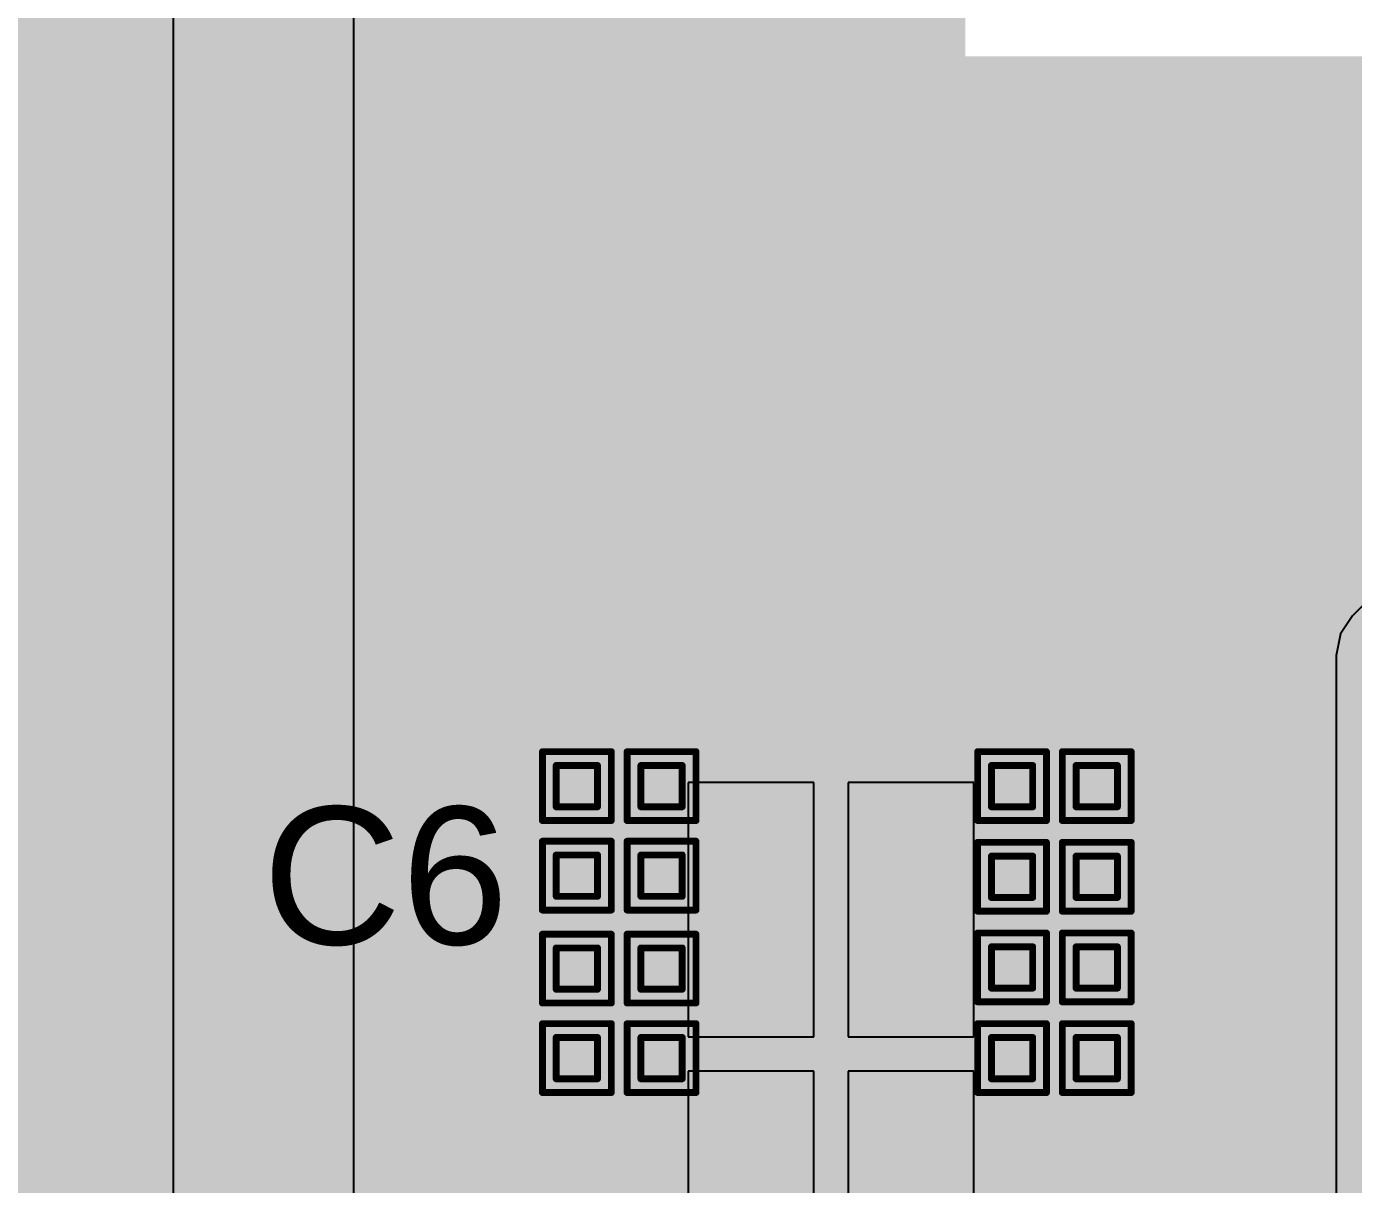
# Model space of a CAD drawing. Header units: inches. Extents: x -0.3 to 9.9, y -0.4 to 5.
# Drawn here: x 3.3032 to 3.6886, y 2.1003 to 2.4366 of the extents above; entities that cross this region are included whole.
import ezdxf

# ---------------------------------------------------------------- set-up
doc = ezdxf.new("R2010")
doc.units = ezdxf.units.IN
doc.header["$MEASUREMENT"] = 0
for name, color, linetype in [('Bottom Layer', 5, 'Continuous'), ('Bottom Solder', 6, 'Continuous'), ('Drill Drawing', 1, 'Continuous'), ('Top Layer', 1, 'Continuous'), ('Top Overlay', 2, 'Continuous'), ('Top Paste', 8, 'Continuous'), ('Top Solder', 216, 'Continuous'), ('Via Holes', 16, 'Continuous')]:
    doc.layers.add(name, color=color, linetype=linetype)
doc.styles.add('Arial', font='', dxfattribs={"height": 0.2})
doc.styles.add('Arial_Bold', font='', dxfattribs={"height": 0.2})
doc.styles.get('Arial').set_extended_font_data('Arial')
doc.styles.get('Arial_Bold').set_extended_font_data('Arial', bold=True)

# ---------------------------------------------------------------- blocks, each defined once
blk = doc.blocks.new('20SVPF120M_42')
at = {"layer": 'Top Layer'}
blk.add_hatch(color=1, dxfattribs=at).paths.add_polyline_path([(0.04134, 0.0315), (0.17913, 0.0315), (0.17913, -0.0315), (0.04134, -0.0315)])
at = {"layer": 'Top Paste'}
blk.add_hatch(color=8, dxfattribs=at).paths.add_polyline_path([(0.04134, 0.0315), (0.17913, 0.0315), (0.17913, -0.0315), (0.04134, -0.0315)])
at = {"layer": 'Top Solder'}
blk.add_hatch(color=216, dxfattribs=at).paths.add_polyline_path([(0.03734, 0.0355), (0.18313, 0.0355), (0.18313, -0.0355), (0.03734, -0.0355)])
at = {"layer": 'Top Overlay'}
for points in [[(-0.07677, 0.12992, 0.005, 0.005, 0), (0.12992, 0.12992, 0.005, 0.005, 0)], [(0.12992, 0.12992, 0.005, 0.005, 0), (0.12992, 0.04528, 0.005, 0.005, 0)], [(0.12992, -0.04528, 0.005, 0.005, 0), (0.12992, -0.12992, 0.005, 0.005, 0)], [(-0.07677, -0.12992, 0.005, 0.005, 0), (0.12992, -0.12992, 0.005, 0.005, 0)]]:
    blk.add_lwpolyline(points, format="xyseb", dxfattribs=at)
for points in [[(0.12867, 0.12992, 0.0025, 0.0025, 1), (0.13117, 0.12992, 0.0025, 0.0025, 1)], [(0.12867, 0.12992, 0.0025, 0.0025, 1), (0.13117, 0.12992, 0.0025, 0.0025, 1)], [(0.12867, 0.04528, 0.0025, 0.0025, 1), (0.13117, 0.04528, 0.0025, 0.0025, 1)], [(0.12867, -0.04528, 0.0025, 0.0025, 1), (0.13117, -0.04528, 0.0025, 0.0025, 1)], [(0.12867, -0.12992, 0.0025, 0.0025, 1), (0.13117, -0.12992, 0.0025, 0.0025, 1)], [(0.12867, -0.12992, 0.0025, 0.0025, 1), (0.13117, -0.12992, 0.0025, 0.0025, 1)]]:
    blk.add_lwpolyline(points, format="xyseb", close=True, dxfattribs=at)
blk = doc.blocks.new('BH254V_10P_123')
at = {"layer": 'Top Overlay'}
for points in [[(0.407, 0.176, 0.005, 0.005, 0), (-0.408, 0.176, 0.005, 0.005, 0)], [(0.407, 0.176, 0.005, 0.005, 0), (0.407, -0.175, 0.005, 0.005, 0)]]:
    blk.add_lwpolyline(points, format="xyseb", dxfattribs=at)
blk.add_lwpolyline([(0.40575, 0.176, 0.0025, 0.0025, 1), (0.40825, 0.176, 0.0025, 0.0025, 1)], format="xyseb", close=True, dxfattribs=at)
blk.add_lwpolyline([(0.40575, 0.176, 0.0025, 0.0025, 1), (0.40825, 0.176, 0.0025, 0.0025, 1)], format="xyseb", close=True, dxfattribs=at)

msp = doc.modelspace()

# ---------------------------------------------------------------- hatches: boundary and pattern name
at = {"layer": 'Bottom Layer'}
msp.add_hatch(color=5, dxfattribs=at).paths.add_polyline_path([(3.419, 2.111), (3.651, 2.111), (3.651, 2.237), (3.419, 2.237)])
h = msp.add_hatch(color=5, dxfattribs=at)
edge = h.paths.add_edge_path()
edge.add_arc((3.463, 2.216), 0.01181, 0, 360)
h = msp.add_hatch(color=5, dxfattribs=at)
edge = h.paths.add_edge_path()
edge.add_arc((3.4876, 2.216), 0.01181, 0, 360)
h = msp.add_hatch(color=5, dxfattribs=at)
edge = h.paths.add_edge_path()
edge.add_arc((3.5894, 2.216), 0.01181, 0, 360)
h = msp.add_hatch(color=5, dxfattribs=at)
edge = h.paths.add_edge_path()
edge.add_arc((3.614, 2.216), 0.01181, 0, 360)
h = msp.add_hatch(color=5, dxfattribs=at)
edge = h.paths.add_edge_path()
edge.add_arc((3.463, 2.19), 0.01181, 0, 360)
h = msp.add_hatch(color=5, dxfattribs=at)
edge = h.paths.add_edge_path()
edge.add_arc((3.4876, 2.19), 0.01181, 0, 360)
h = msp.add_hatch(color=5, dxfattribs=at)
edge = h.paths.add_edge_path()
edge.add_arc((3.5894, 2.18967), 0.01181, 0, 360)
h = msp.add_hatch(color=5, dxfattribs=at)
edge = h.paths.add_edge_path()
edge.add_arc((3.614, 2.18967), 0.01181, 0, 360)
h = msp.add_hatch(color=5, dxfattribs=at)
edge = h.paths.add_edge_path()
edge.add_arc((3.463, 2.163), 0.01181, 0, 360)
h = msp.add_hatch(color=5, dxfattribs=at)
edge = h.paths.add_edge_path()
edge.add_arc((3.4876, 2.163), 0.01181, 0, 360)
h = msp.add_hatch(color=5, dxfattribs=at)
edge = h.paths.add_edge_path()
edge.add_arc((3.5894, 2.16333), 0.01181, 0, 360)
h = msp.add_hatch(color=5, dxfattribs=at)
edge = h.paths.add_edge_path()
edge.add_arc((3.614, 2.16333), 0.01181, 0, 360)
h = msp.add_hatch(color=5, dxfattribs=at)
edge = h.paths.add_edge_path()
edge.add_arc((3.463, 2.137), 0.01181, 0, 360)
h = msp.add_hatch(color=5, dxfattribs=at)
edge = h.paths.add_edge_path()
edge.add_arc((3.4876, 2.137), 0.01181, 0, 360)
h = msp.add_hatch(color=5, dxfattribs=at)
edge = h.paths.add_edge_path()
edge.add_arc((3.5894, 2.137), 0.01181, 0, 360)
h = msp.add_hatch(color=5, dxfattribs=at)
edge = h.paths.add_edge_path()
edge.add_arc((3.614, 2.137), 0.01181, 0, 360)
at = {"layer": 'Bottom Solder'}
h = msp.add_hatch(color=6, dxfattribs=at)
edge = h.paths.add_edge_path()
edge.add_arc((3.463, 2.216), 0.00591, 0, 360)
h = msp.add_hatch(color=6, dxfattribs=at)
edge = h.paths.add_edge_path()
edge.add_arc((3.4876, 2.216), 0.00591, 0, 360)
h = msp.add_hatch(color=6, dxfattribs=at)
edge = h.paths.add_edge_path()
edge.add_arc((3.5894, 2.216), 0.00591, 0, 360)
h = msp.add_hatch(color=6, dxfattribs=at)
edge = h.paths.add_edge_path()
edge.add_arc((3.614, 2.216), 0.00591, 0, 360)
h = msp.add_hatch(color=6, dxfattribs=at)
edge = h.paths.add_edge_path()
edge.add_arc((3.463, 2.19), 0.00591, 0, 360)
h = msp.add_hatch(color=6, dxfattribs=at)
edge = h.paths.add_edge_path()
edge.add_arc((3.4876, 2.19), 0.00591, 0, 360)
h = msp.add_hatch(color=6, dxfattribs=at)
edge = h.paths.add_edge_path()
edge.add_arc((3.5894, 2.18967), 0.00591, 0, 360)
h = msp.add_hatch(color=6, dxfattribs=at)
edge = h.paths.add_edge_path()
edge.add_arc((3.614, 2.18967), 0.00591, 0, 360)
h = msp.add_hatch(color=6, dxfattribs=at)
edge = h.paths.add_edge_path()
edge.add_arc((3.463, 2.163), 0.00591, 0, 360)
h = msp.add_hatch(color=6, dxfattribs=at)
edge = h.paths.add_edge_path()
edge.add_arc((3.4876, 2.163), 0.00591, 0, 360)
h = msp.add_hatch(color=6, dxfattribs=at)
edge = h.paths.add_edge_path()
edge.add_arc((3.5894, 2.16333), 0.00591, 0, 360)
h = msp.add_hatch(color=6, dxfattribs=at)
edge = h.paths.add_edge_path()
edge.add_arc((3.614, 2.16333), 0.00591, 0, 360)
h = msp.add_hatch(color=6, dxfattribs=at)
edge = h.paths.add_edge_path()
edge.add_arc((3.463, 2.137), 0.00591, 0, 360)
h = msp.add_hatch(color=6, dxfattribs=at)
edge = h.paths.add_edge_path()
edge.add_arc((3.4876, 2.137), 0.00591, 0, 360)
h = msp.add_hatch(color=6, dxfattribs=at)
edge = h.paths.add_edge_path()
edge.add_arc((3.5894, 2.137), 0.00591, 0, 360)
h = msp.add_hatch(color=6, dxfattribs=at)
edge = h.paths.add_edge_path()
edge.add_arc((3.614, 2.137), 0.00591, 0, 360)
at = {"layer": 'Top Layer'}
for points in [[(3.018, 2.054), (3.57582, 2.054), (3.57582, 2.57695), (3.018, 2.57695)], [(3.47282, 2.05452), (3.80382, 2.05452), (3.80382, 2.42795), (3.47282, 2.42795)]]:
    msp.add_hatch(color=1, dxfattribs=at).paths.add_polyline_path(points)
h = msp.add_hatch(color=1, dxfattribs=at)
edge = h.paths.add_edge_path()
edge.add_arc((3.463, 2.216), 0.01181, 0, 360)
h = msp.add_hatch(color=1, dxfattribs=at)
edge = h.paths.add_edge_path()
edge.add_arc((3.4876, 2.216), 0.01181, 0, 360)
h = msp.add_hatch(color=1, dxfattribs=at)
edge = h.paths.add_edge_path()
edge.add_arc((3.5894, 2.216), 0.01181, 0, 360)
h = msp.add_hatch(color=1, dxfattribs=at)
edge = h.paths.add_edge_path()
edge.add_arc((3.614, 2.216), 0.01181, 0, 360)
h = msp.add_hatch(color=1, dxfattribs=at)
edge = h.paths.add_edge_path()
edge.add_arc((3.463, 2.19), 0.01181, 0, 360)
h = msp.add_hatch(color=1, dxfattribs=at)
edge = h.paths.add_edge_path()
edge.add_arc((3.4876, 2.19), 0.01181, 0, 360)
h = msp.add_hatch(color=1, dxfattribs=at)
edge = h.paths.add_edge_path()
edge.add_arc((3.5894, 2.18967), 0.01181, 0, 360)
h = msp.add_hatch(color=1, dxfattribs=at)
edge = h.paths.add_edge_path()
edge.add_arc((3.614, 2.18967), 0.01181, 0, 360)
h = msp.add_hatch(color=1, dxfattribs=at)
edge = h.paths.add_edge_path()
edge.add_arc((3.463, 2.163), 0.01181, 0, 360)
h = msp.add_hatch(color=1, dxfattribs=at)
edge = h.paths.add_edge_path()
edge.add_arc((3.4876, 2.163), 0.01181, 0, 360)
h = msp.add_hatch(color=1, dxfattribs=at)
edge = h.paths.add_edge_path()
edge.add_arc((3.5894, 2.16333), 0.01181, 0, 360)
h = msp.add_hatch(color=1, dxfattribs=at)
edge = h.paths.add_edge_path()
edge.add_arc((3.614, 2.16333), 0.01181, 0, 360)
h = msp.add_hatch(color=1, dxfattribs=at)
edge = h.paths.add_edge_path()
edge.add_arc((3.463, 2.137), 0.01181, 0, 360)
h = msp.add_hatch(color=1, dxfattribs=at)
edge = h.paths.add_edge_path()
edge.add_arc((3.4876, 2.137), 0.01181, 0, 360)
h = msp.add_hatch(color=1, dxfattribs=at)
edge = h.paths.add_edge_path()
edge.add_arc((3.5894, 2.137), 0.01181, 0, 360)
h = msp.add_hatch(color=1, dxfattribs=at)
edge = h.paths.add_edge_path()
edge.add_arc((3.614, 2.137), 0.01181, 0, 360)
at = {"layer": 'Top Solder'}
h = msp.add_hatch(color=216, dxfattribs=at)
edge = h.paths.add_edge_path()
edge.add_arc((3.463, 2.216), 0.00591, 0, 360)
h = msp.add_hatch(color=216, dxfattribs=at)
edge = h.paths.add_edge_path()
edge.add_arc((3.4876, 2.216), 0.00591, 0, 360)
h = msp.add_hatch(color=216, dxfattribs=at)
edge = h.paths.add_edge_path()
edge.add_arc((3.5894, 2.216), 0.00591, 0, 360)
h = msp.add_hatch(color=216, dxfattribs=at)
edge = h.paths.add_edge_path()
edge.add_arc((3.614, 2.216), 0.00591, 0, 360)
h = msp.add_hatch(color=216, dxfattribs=at)
edge = h.paths.add_edge_path()
edge.add_arc((3.463, 2.19), 0.00591, 0, 360)
h = msp.add_hatch(color=216, dxfattribs=at)
edge = h.paths.add_edge_path()
edge.add_arc((3.4876, 2.19), 0.00591, 0, 360)
h = msp.add_hatch(color=216, dxfattribs=at)
edge = h.paths.add_edge_path()
edge.add_arc((3.5894, 2.18967), 0.00591, 0, 360)
h = msp.add_hatch(color=216, dxfattribs=at)
edge = h.paths.add_edge_path()
edge.add_arc((3.614, 2.18967), 0.00591, 0, 360)
h = msp.add_hatch(color=216, dxfattribs=at)
edge = h.paths.add_edge_path()
edge.add_arc((3.463, 2.163), 0.00591, 0, 360)
h = msp.add_hatch(color=216, dxfattribs=at)
edge = h.paths.add_edge_path()
edge.add_arc((3.4876, 2.163), 0.00591, 0, 360)
h = msp.add_hatch(color=216, dxfattribs=at)
edge = h.paths.add_edge_path()
edge.add_arc((3.5894, 2.16333), 0.00591, 0, 360)
h = msp.add_hatch(color=216, dxfattribs=at)
edge = h.paths.add_edge_path()
edge.add_arc((3.614, 2.16333), 0.00591, 0, 360)
h = msp.add_hatch(color=216, dxfattribs=at)
edge = h.paths.add_edge_path()
edge.add_arc((3.463, 2.137), 0.00591, 0, 360)
h = msp.add_hatch(color=216, dxfattribs=at)
edge = h.paths.add_edge_path()
edge.add_arc((3.4876, 2.137), 0.00591, 0, 360)
h = msp.add_hatch(color=216, dxfattribs=at)
edge = h.paths.add_edge_path()
edge.add_arc((3.5894, 2.137), 0.00591, 0, 360)
h = msp.add_hatch(color=216, dxfattribs=at)
edge = h.paths.add_edge_path()
edge.add_arc((3.614, 2.137), 0.00591, 0, 360)
at = {"layer": 'Via Holes'}
h = msp.add_hatch(color=7, dxfattribs=at)
edge = h.paths.add_edge_path()
edge.add_arc((3.463, 2.216), 0.00591, 0, 360)
h = msp.add_hatch(color=7, dxfattribs=at)
edge = h.paths.add_edge_path()
edge.add_arc((3.4876, 2.216), 0.00591, 0, 360)
h = msp.add_hatch(color=7, dxfattribs=at)
edge = h.paths.add_edge_path()
edge.add_arc((3.5894, 2.216), 0.00591, 0, 360)
h = msp.add_hatch(color=7, dxfattribs=at)
edge = h.paths.add_edge_path()
edge.add_arc((3.614, 2.216), 0.00591, 0, 360)
h = msp.add_hatch(color=7, dxfattribs=at)
edge = h.paths.add_edge_path()
edge.add_arc((3.463, 2.19), 0.00591, 0, 360)
h = msp.add_hatch(color=7, dxfattribs=at)
edge = h.paths.add_edge_path()
edge.add_arc((3.4876, 2.19), 0.00591, 0, 360)
h = msp.add_hatch(color=7, dxfattribs=at)
edge = h.paths.add_edge_path()
edge.add_arc((3.5894, 2.18967), 0.00591, 0, 360)
h = msp.add_hatch(color=7, dxfattribs=at)
edge = h.paths.add_edge_path()
edge.add_arc((3.614, 2.18967), 0.00591, 0, 360)
h = msp.add_hatch(color=7, dxfattribs=at)
edge = h.paths.add_edge_path()
edge.add_arc((3.463, 2.163), 0.00591, 0, 360)
h = msp.add_hatch(color=7, dxfattribs=at)
edge = h.paths.add_edge_path()
edge.add_arc((3.4876, 2.163), 0.00591, 0, 360)
h = msp.add_hatch(color=7, dxfattribs=at)
edge = h.paths.add_edge_path()
edge.add_arc((3.5894, 2.16333), 0.00591, 0, 360)
h = msp.add_hatch(color=7, dxfattribs=at)
edge = h.paths.add_edge_path()
edge.add_arc((3.614, 2.16333), 0.00591, 0, 360)
h = msp.add_hatch(color=7, dxfattribs=at)
edge = h.paths.add_edge_path()
edge.add_arc((3.463, 2.137), 0.00591, 0, 360)
h = msp.add_hatch(color=7, dxfattribs=at)
edge = h.paths.add_edge_path()
edge.add_arc((3.4876, 2.137), 0.00591, 0, 360)
h = msp.add_hatch(color=7, dxfattribs=at)
edge = h.paths.add_edge_path()
edge.add_arc((3.5894, 2.137), 0.00591, 0, 360)
h = msp.add_hatch(color=7, dxfattribs=at)
edge = h.paths.add_edge_path()
edge.add_arc((3.614, 2.137), 0.00591, 0, 360)

# ---------------------------------------------------------------- linework, layer by layer
at = {"layer": 'Bottom Layer'}
for p, q in [((3.3458, 2.58734), (3.3458, 1.77501)), ((3.3982, 2.03083), (3.3982, 2.4809)), ((3.73386, 2.31106), (3.68829, 2.26548)), ((3.68829, 2.26548), (3.68475, 2.26019)), ((3.68475, 2.26019), (3.68351, 2.25395)), ((3.68351, 2.25395), (3.68351, 1.96111))]:
    msp.add_line(p, q, dxfattribs=at)
for points in [[(3.356, 1.25092, 0.01, 0.01, 0), (3.356, 2.58734, 0.01, 0.01, 0)], [(3.371, 1.24471, 0.01, 0.01, 0), (3.371, 2.58113, 0.01, 0.01, 0)], [(3.388, 1.2405, 0.01, 0.01, 0), (3.388, 2.48513, 0.01, 0.01, 0)]]:
    msp.add_lwpolyline(points, format="xyseb", dxfattribs=at)
at = {"layer": 'Drill Drawing'}
for points in [[(3.453, 2.226, 0.002, 0.002, 0), (3.473, 2.226, 0.002, 0.002, 0)], [(3.453, 2.206, 0.002, 0.002, 0), (3.453, 2.226, 0.002, 0.002, 0)], [(3.473, 2.206, 0.002, 0.002, 0), (3.473, 2.226, 0.002, 0.002, 0)], [(3.4776, 2.226, 0.002, 0.002, 0), (3.4976, 2.226, 0.002, 0.002, 0)], [(3.4776, 2.206, 0.002, 0.002, 0), (3.4776, 2.226, 0.002, 0.002, 0)], [(3.4976, 2.206, 0.002, 0.002, 0), (3.4976, 2.226, 0.002, 0.002, 0)], [(3.5794, 2.226, 0.002, 0.002, 0), (3.5994, 2.226, 0.002, 0.002, 0)], [(3.5794, 2.206, 0.002, 0.002, 0), (3.5794, 2.226, 0.002, 0.002, 0)], [(3.5994, 2.206, 0.002, 0.002, 0), (3.5994, 2.226, 0.002, 0.002, 0)], [(3.604, 2.226, 0.002, 0.002, 0), (3.624, 2.226, 0.002, 0.002, 0)], [(3.604, 2.206, 0.002, 0.002, 0), (3.604, 2.226, 0.002, 0.002, 0)], [(3.624, 2.206, 0.002, 0.002, 0), (3.624, 2.226, 0.002, 0.002, 0)], [(3.457, 2.222, 0.002, 0.002, 0), (3.469, 2.222, 0.002, 0.002, 0)], [(3.457, 2.21, 0.002, 0.002, 0), (3.457, 2.222, 0.002, 0.002, 0)], [(3.469, 2.21, 0.002, 0.002, 0), (3.469, 2.222, 0.002, 0.002, 0)], [(3.4816, 2.222, 0.002, 0.002, 0), (3.4936, 2.222, 0.002, 0.002, 0)], [(3.4816, 2.21, 0.002, 0.002, 0), (3.4816, 2.222, 0.002, 0.002, 0)], [(3.4936, 2.21, 0.002, 0.002, 0), (3.4936, 2.222, 0.002, 0.002, 0)], [(3.5834, 2.222, 0.002, 0.002, 0), (3.5954, 2.222, 0.002, 0.002, 0)], [(3.5834, 2.21, 0.002, 0.002, 0), (3.5834, 2.222, 0.002, 0.002, 0)], [(3.5954, 2.21, 0.002, 0.002, 0), (3.5954, 2.222, 0.002, 0.002, 0)], [(3.608, 2.222, 0.002, 0.002, 0), (3.62, 2.222, 0.002, 0.002, 0)], [(3.608, 2.21, 0.002, 0.002, 0), (3.608, 2.222, 0.002, 0.002, 0)], [(3.62, 2.21, 0.002, 0.002, 0), (3.62, 2.222, 0.002, 0.002, 0)], [(3.457, 2.21, 0.002, 0.002, 0), (3.469, 2.21, 0.002, 0.002, 0)], [(3.4816, 2.21, 0.002, 0.002, 0), (3.4936, 2.21, 0.002, 0.002, 0)], [(3.5834, 2.21, 0.002, 0.002, 0), (3.5954, 2.21, 0.002, 0.002, 0)], [(3.608, 2.21, 0.002, 0.002, 0), (3.62, 2.21, 0.002, 0.002, 0)], [(3.453, 2.206, 0.002, 0.002, 0), (3.473, 2.206, 0.002, 0.002, 0)], [(3.4776, 2.206, 0.002, 0.002, 0), (3.4976, 2.206, 0.002, 0.002, 0)], [(3.5794, 2.206, 0.002, 0.002, 0), (3.5994, 2.206, 0.002, 0.002, 0)], [(3.604, 2.206, 0.002, 0.002, 0), (3.624, 2.206, 0.002, 0.002, 0)], [(3.453, 2.2, 0.002, 0.002, 0), (3.473, 2.2, 0.002, 0.002, 0)], [(3.453, 2.18, 0.002, 0.002, 0), (3.453, 2.2, 0.002, 0.002, 0)], [(3.473, 2.18, 0.002, 0.002, 0), (3.473, 2.2, 0.002, 0.002, 0)], [(3.4776, 2.2, 0.002, 0.002, 0), (3.4976, 2.2, 0.002, 0.002, 0)], [(3.4776, 2.18, 0.002, 0.002, 0), (3.4776, 2.2, 0.002, 0.002, 0)], [(3.4976, 2.18, 0.002, 0.002, 0), (3.4976, 2.2, 0.002, 0.002, 0)], [(3.5794, 2.19967, 0.002, 0.002, 0), (3.5994, 2.19967, 0.002, 0.002, 0)], [(3.5794, 2.17967, 0.002, 0.002, 0), (3.5794, 2.19967, 0.002, 0.002, 0)], [(3.5994, 2.17967, 0.002, 0.002, 0), (3.5994, 2.19967, 0.002, 0.002, 0)], [(3.604, 2.19967, 0.002, 0.002, 0), (3.624, 2.19967, 0.002, 0.002, 0)], [(3.604, 2.17967, 0.002, 0.002, 0), (3.604, 2.19967, 0.002, 0.002, 0)], [(3.624, 2.17967, 0.002, 0.002, 0), (3.624, 2.19967, 0.002, 0.002, 0)], [(3.457, 2.196, 0.002, 0.002, 0), (3.469, 2.196, 0.002, 0.002, 0)], [(3.457, 2.184, 0.002, 0.002, 0), (3.457, 2.196, 0.002, 0.002, 0)], [(3.469, 2.184, 0.002, 0.002, 0), (3.469, 2.196, 0.002, 0.002, 0)], [(3.4816, 2.196, 0.002, 0.002, 0), (3.4936, 2.196, 0.002, 0.002, 0)], [(3.4816, 2.184, 0.002, 0.002, 0), (3.4816, 2.196, 0.002, 0.002, 0)], [(3.4936, 2.184, 0.002, 0.002, 0), (3.4936, 2.196, 0.002, 0.002, 0)], [(3.5834, 2.19567, 0.002, 0.002, 0), (3.5954, 2.19567, 0.002, 0.002, 0)], [(3.5834, 2.18367, 0.002, 0.002, 0), (3.5834, 2.19567, 0.002, 0.002, 0)], [(3.5954, 2.18367, 0.002, 0.002, 0), (3.5954, 2.19567, 0.002, 0.002, 0)], [(3.608, 2.19567, 0.002, 0.002, 0), (3.62, 2.19567, 0.002, 0.002, 0)], [(3.608, 2.18367, 0.002, 0.002, 0), (3.608, 2.19567, 0.002, 0.002, 0)], [(3.62, 2.18367, 0.002, 0.002, 0), (3.62, 2.19567, 0.002, 0.002, 0)], [(3.457, 2.184, 0.002, 0.002, 0), (3.469, 2.184, 0.002, 0.002, 0)], [(3.4816, 2.184, 0.002, 0.002, 0), (3.4936, 2.184, 0.002, 0.002, 0)], [(3.5834, 2.18367, 0.002, 0.002, 0), (3.5954, 2.18367, 0.002, 0.002, 0)], [(3.608, 2.18367, 0.002, 0.002, 0), (3.62, 2.18367, 0.002, 0.002, 0)], [(3.453, 2.18, 0.002, 0.002, 0), (3.473, 2.18, 0.002, 0.002, 0)], [(3.4776, 2.18, 0.002, 0.002, 0), (3.4976, 2.18, 0.002, 0.002, 0)], [(3.5794, 2.17967, 0.002, 0.002, 0), (3.5994, 2.17967, 0.002, 0.002, 0)], [(3.604, 2.17967, 0.002, 0.002, 0), (3.624, 2.17967, 0.002, 0.002, 0)], [(3.453, 2.173, 0.002, 0.002, 0), (3.473, 2.173, 0.002, 0.002, 0)], [(3.453, 2.153, 0.002, 0.002, 0), (3.453, 2.173, 0.002, 0.002, 0)], [(3.473, 2.153, 0.002, 0.002, 0), (3.473, 2.173, 0.002, 0.002, 0)], [(3.4776, 2.173, 0.002, 0.002, 0), (3.4976, 2.173, 0.002, 0.002, 0)], [(3.4776, 2.153, 0.002, 0.002, 0), (3.4776, 2.173, 0.002, 0.002, 0)], [(3.4976, 2.153, 0.002, 0.002, 0), (3.4976, 2.173, 0.002, 0.002, 0)], [(3.5794, 2.17333, 0.002, 0.002, 0), (3.5994, 2.17333, 0.002, 0.002, 0)], [(3.5794, 2.15333, 0.002, 0.002, 0), (3.5794, 2.17333, 0.002, 0.002, 0)], [(3.5994, 2.15333, 0.002, 0.002, 0), (3.5994, 2.17333, 0.002, 0.002, 0)], [(3.604, 2.17333, 0.002, 0.002, 0), (3.624, 2.17333, 0.002, 0.002, 0)], [(3.604, 2.15333, 0.002, 0.002, 0), (3.604, 2.17333, 0.002, 0.002, 0)], [(3.624, 2.15333, 0.002, 0.002, 0), (3.624, 2.17333, 0.002, 0.002, 0)], [(3.457, 2.169, 0.002, 0.002, 0), (3.469, 2.169, 0.002, 0.002, 0)], [(3.457, 2.157, 0.002, 0.002, 0), (3.457, 2.169, 0.002, 0.002, 0)], [(3.469, 2.157, 0.002, 0.002, 0), (3.469, 2.169, 0.002, 0.002, 0)], [(3.4816, 2.169, 0.002, 0.002, 0), (3.4936, 2.169, 0.002, 0.002, 0)], [(3.4816, 2.157, 0.002, 0.002, 0), (3.4816, 2.169, 0.002, 0.002, 0)], [(3.4936, 2.157, 0.002, 0.002, 0), (3.4936, 2.169, 0.002, 0.002, 0)], [(3.5834, 2.16933, 0.002, 0.002, 0), (3.5954, 2.16933, 0.002, 0.002, 0)], [(3.5834, 2.15733, 0.002, 0.002, 0), (3.5834, 2.16933, 0.002, 0.002, 0)], [(3.5954, 2.15733, 0.002, 0.002, 0), (3.5954, 2.16933, 0.002, 0.002, 0)], [(3.608, 2.16933, 0.002, 0.002, 0), (3.62, 2.16933, 0.002, 0.002, 0)], [(3.608, 2.15733, 0.002, 0.002, 0), (3.608, 2.16933, 0.002, 0.002, 0)], [(3.62, 2.15733, 0.002, 0.002, 0), (3.62, 2.16933, 0.002, 0.002, 0)], [(3.5834, 2.15733, 0.002, 0.002, 0), (3.5954, 2.15733, 0.002, 0.002, 0)], [(3.608, 2.15733, 0.002, 0.002, 0), (3.62, 2.15733, 0.002, 0.002, 0)], [(3.457, 2.157, 0.002, 0.002, 0), (3.469, 2.157, 0.002, 0.002, 0)], [(3.4816, 2.157, 0.002, 0.002, 0), (3.4936, 2.157, 0.002, 0.002, 0)], [(3.5794, 2.15333, 0.002, 0.002, 0), (3.5994, 2.15333, 0.002, 0.002, 0)], [(3.604, 2.15333, 0.002, 0.002, 0), (3.624, 2.15333, 0.002, 0.002, 0)], [(3.453, 2.153, 0.002, 0.002, 0), (3.473, 2.153, 0.002, 0.002, 0)], [(3.4776, 2.153, 0.002, 0.002, 0), (3.4976, 2.153, 0.002, 0.002, 0)], [(3.453, 2.147, 0.002, 0.002, 0), (3.473, 2.147, 0.002, 0.002, 0)], [(3.453, 2.127, 0.002, 0.002, 0), (3.453, 2.147, 0.002, 0.002, 0)], [(3.473, 2.127, 0.002, 0.002, 0), (3.473, 2.147, 0.002, 0.002, 0)], [(3.4776, 2.147, 0.002, 0.002, 0), (3.4976, 2.147, 0.002, 0.002, 0)], [(3.4776, 2.127, 0.002, 0.002, 0), (3.4776, 2.147, 0.002, 0.002, 0)], [(3.4976, 2.127, 0.002, 0.002, 0), (3.4976, 2.147, 0.002, 0.002, 0)], [(3.5794, 2.147, 0.002, 0.002, 0), (3.5994, 2.147, 0.002, 0.002, 0)], [(3.5794, 2.127, 0.002, 0.002, 0), (3.5794, 2.147, 0.002, 0.002, 0)], [(3.5994, 2.127, 0.002, 0.002, 0), (3.5994, 2.147, 0.002, 0.002, 0)], [(3.604, 2.147, 0.002, 0.002, 0), (3.624, 2.147, 0.002, 0.002, 0)], [(3.604, 2.127, 0.002, 0.002, 0), (3.604, 2.147, 0.002, 0.002, 0)], [(3.624, 2.127, 0.002, 0.002, 0), (3.624, 2.147, 0.002, 0.002, 0)], [(3.457, 2.143, 0.002, 0.002, 0), (3.469, 2.143, 0.002, 0.002, 0)], [(3.457, 2.131, 0.002, 0.002, 0), (3.457, 2.143, 0.002, 0.002, 0)], [(3.469, 2.131, 0.002, 0.002, 0), (3.469, 2.143, 0.002, 0.002, 0)], [(3.4816, 2.143, 0.002, 0.002, 0), (3.4936, 2.143, 0.002, 0.002, 0)], [(3.4816, 2.131, 0.002, 0.002, 0), (3.4816, 2.143, 0.002, 0.002, 0)], [(3.4936, 2.131, 0.002, 0.002, 0), (3.4936, 2.143, 0.002, 0.002, 0)], [(3.5834, 2.143, 0.002, 0.002, 0), (3.5954, 2.143, 0.002, 0.002, 0)], [(3.5834, 2.131, 0.002, 0.002, 0), (3.5834, 2.143, 0.002, 0.002, 0)], [(3.5954, 2.131, 0.002, 0.002, 0), (3.5954, 2.143, 0.002, 0.002, 0)], [(3.608, 2.143, 0.002, 0.002, 0), (3.62, 2.143, 0.002, 0.002, 0)], [(3.608, 2.131, 0.002, 0.002, 0), (3.608, 2.143, 0.002, 0.002, 0)], [(3.62, 2.131, 0.002, 0.002, 0), (3.62, 2.143, 0.002, 0.002, 0)], [(3.457, 2.131, 0.002, 0.002, 0), (3.469, 2.131, 0.002, 0.002, 0)], [(3.4816, 2.131, 0.002, 0.002, 0), (3.4936, 2.131, 0.002, 0.002, 0)], [(3.5834, 2.131, 0.002, 0.002, 0), (3.5954, 2.131, 0.002, 0.002, 0)], [(3.608, 2.131, 0.002, 0.002, 0), (3.62, 2.131, 0.002, 0.002, 0)], [(3.453, 2.127, 0.002, 0.002, 0), (3.473, 2.127, 0.002, 0.002, 0)], [(3.4776, 2.127, 0.002, 0.002, 0), (3.4976, 2.127, 0.002, 0.002, 0)], [(3.5794, 2.127, 0.002, 0.002, 0), (3.5994, 2.127, 0.002, 0.002, 0)], [(3.604, 2.127, 0.002, 0.002, 0), (3.624, 2.127, 0.002, 0.002, 0)]]:
    msp.add_lwpolyline(points, format="xyseb", dxfattribs=at)
for points in [[(3.4525, 2.226, 0.001, 0.001, 1), (3.4535, 2.226, 0.001, 0.001, 1)], [(3.4525, 2.226, 0.001, 0.001, 1), (3.4535, 2.226, 0.001, 0.001, 1)], [(3.4725, 2.226, 0.001, 0.001, 1), (3.4735, 2.226, 0.001, 0.001, 1)], [(3.4725, 2.226, 0.001, 0.001, 1), (3.4735, 2.226, 0.001, 0.001, 1)], [(3.4771, 2.226, 0.001, 0.001, 1), (3.4781, 2.226, 0.001, 0.001, 1)], [(3.4771, 2.226, 0.001, 0.001, 1), (3.4781, 2.226, 0.001, 0.001, 1)], [(3.4971, 2.226, 0.001, 0.001, 1), (3.4981, 2.226, 0.001, 0.001, 1)], [(3.4971, 2.226, 0.001, 0.001, 1), (3.4981, 2.226, 0.001, 0.001, 1)], [(3.5789, 2.226, 0.001, 0.001, 1), (3.5799, 2.226, 0.001, 0.001, 1)], [(3.5789, 2.226, 0.001, 0.001, 1), (3.5799, 2.226, 0.001, 0.001, 1)], [(3.5989, 2.226, 0.001, 0.001, 1), (3.5999, 2.226, 0.001, 0.001, 1)], [(3.5989, 2.226, 0.001, 0.001, 1), (3.5999, 2.226, 0.001, 0.001, 1)], [(3.6035, 2.226, 0.001, 0.001, 1), (3.6045, 2.226, 0.001, 0.001, 1)], [(3.6035, 2.226, 0.001, 0.001, 1), (3.6045, 2.226, 0.001, 0.001, 1)], [(3.6235, 2.226, 0.001, 0.001, 1), (3.6245, 2.226, 0.001, 0.001, 1)], [(3.6235, 2.226, 0.001, 0.001, 1), (3.6245, 2.226, 0.001, 0.001, 1)], [(3.4565, 2.222, 0.001, 0.001, 1), (3.4575, 2.222, 0.001, 0.001, 1)], [(3.4565, 2.222, 0.001, 0.001, 1), (3.4575, 2.222, 0.001, 0.001, 1)], [(3.4685, 2.222, 0.001, 0.001, 1), (3.4695, 2.222, 0.001, 0.001, 1)], [(3.4685, 2.222, 0.001, 0.001, 1), (3.4695, 2.222, 0.001, 0.001, 1)], [(3.4811, 2.222, 0.001, 0.001, 1), (3.4821, 2.222, 0.001, 0.001, 1)], [(3.4811, 2.222, 0.001, 0.001, 1), (3.4821, 2.222, 0.001, 0.001, 1)], [(3.4931, 2.222, 0.001, 0.001, 1), (3.4941, 2.222, 0.001, 0.001, 1)], [(3.4931, 2.222, 0.001, 0.001, 1), (3.4941, 2.222, 0.001, 0.001, 1)], [(3.5829, 2.222, 0.001, 0.001, 1), (3.5839, 2.222, 0.001, 0.001, 1)], [(3.5829, 2.222, 0.001, 0.001, 1), (3.5839, 2.222, 0.001, 0.001, 1)], [(3.5949, 2.222, 0.001, 0.001, 1), (3.5959, 2.222, 0.001, 0.001, 1)], [(3.5949, 2.222, 0.001, 0.001, 1), (3.5959, 2.222, 0.001, 0.001, 1)], [(3.6075, 2.222, 0.001, 0.001, 1), (3.6085, 2.222, 0.001, 0.001, 1)], [(3.6075, 2.222, 0.001, 0.001, 1), (3.6085, 2.222, 0.001, 0.001, 1)], [(3.6195, 2.222, 0.001, 0.001, 1), (3.6205, 2.222, 0.001, 0.001, 1)], [(3.6195, 2.222, 0.001, 0.001, 1), (3.6205, 2.222, 0.001, 0.001, 1)], [(3.4565, 2.21, 0.001, 0.001, 1), (3.4575, 2.21, 0.001, 0.001, 1)], [(3.4565, 2.21, 0.001, 0.001, 1), (3.4575, 2.21, 0.001, 0.001, 1)], [(3.4685, 2.21, 0.001, 0.001, 1), (3.4695, 2.21, 0.001, 0.001, 1)], [(3.4685, 2.21, 0.001, 0.001, 1), (3.4695, 2.21, 0.001, 0.001, 1)], [(3.4811, 2.21, 0.001, 0.001, 1), (3.4821, 2.21, 0.001, 0.001, 1)], [(3.4811, 2.21, 0.001, 0.001, 1), (3.4821, 2.21, 0.001, 0.001, 1)], [(3.4931, 2.21, 0.001, 0.001, 1), (3.4941, 2.21, 0.001, 0.001, 1)], [(3.4931, 2.21, 0.001, 0.001, 1), (3.4941, 2.21, 0.001, 0.001, 1)], [(3.5829, 2.21, 0.001, 0.001, 1), (3.5839, 2.21, 0.001, 0.001, 1)], [(3.5829, 2.21, 0.001, 0.001, 1), (3.5839, 2.21, 0.001, 0.001, 1)], [(3.5949, 2.21, 0.001, 0.001, 1), (3.5959, 2.21, 0.001, 0.001, 1)], [(3.5949, 2.21, 0.001, 0.001, 1), (3.5959, 2.21, 0.001, 0.001, 1)], [(3.6075, 2.21, 0.001, 0.001, 1), (3.6085, 2.21, 0.001, 0.001, 1)], [(3.6075, 2.21, 0.001, 0.001, 1), (3.6085, 2.21, 0.001, 0.001, 1)], [(3.6195, 2.21, 0.001, 0.001, 1), (3.6205, 2.21, 0.001, 0.001, 1)], [(3.6195, 2.21, 0.001, 0.001, 1), (3.6205, 2.21, 0.001, 0.001, 1)], [(3.4525, 2.206, 0.001, 0.001, 1), (3.4535, 2.206, 0.001, 0.001, 1)], [(3.4525, 2.206, 0.001, 0.001, 1), (3.4535, 2.206, 0.001, 0.001, 1)], [(3.4725, 2.206, 0.001, 0.001, 1), (3.4735, 2.206, 0.001, 0.001, 1)], [(3.4725, 2.206, 0.001, 0.001, 1), (3.4735, 2.206, 0.001, 0.001, 1)], [(3.4771, 2.206, 0.001, 0.001, 1), (3.4781, 2.206, 0.001, 0.001, 1)], [(3.4771, 2.206, 0.001, 0.001, 1), (3.4781, 2.206, 0.001, 0.001, 1)], [(3.4971, 2.206, 0.001, 0.001, 1), (3.4981, 2.206, 0.001, 0.001, 1)], [(3.4971, 2.206, 0.001, 0.001, 1), (3.4981, 2.206, 0.001, 0.001, 1)], [(3.5789, 2.206, 0.001, 0.001, 1), (3.5799, 2.206, 0.001, 0.001, 1)], [(3.5789, 2.206, 0.001, 0.001, 1), (3.5799, 2.206, 0.001, 0.001, 1)], [(3.5989, 2.206, 0.001, 0.001, 1), (3.5999, 2.206, 0.001, 0.001, 1)], [(3.5989, 2.206, 0.001, 0.001, 1), (3.5999, 2.206, 0.001, 0.001, 1)], [(3.6035, 2.206, 0.001, 0.001, 1), (3.6045, 2.206, 0.001, 0.001, 1)], [(3.6035, 2.206, 0.001, 0.001, 1), (3.6045, 2.206, 0.001, 0.001, 1)], [(3.6235, 2.206, 0.001, 0.001, 1), (3.6245, 2.206, 0.001, 0.001, 1)], [(3.6235, 2.206, 0.001, 0.001, 1), (3.6245, 2.206, 0.001, 0.001, 1)], [(3.4525, 2.2, 0.001, 0.001, 1), (3.4535, 2.2, 0.001, 0.001, 1)], [(3.4525, 2.2, 0.001, 0.001, 1), (3.4535, 2.2, 0.001, 0.001, 1)], [(3.4725, 2.2, 0.001, 0.001, 1), (3.4735, 2.2, 0.001, 0.001, 1)], [(3.4725, 2.2, 0.001, 0.001, 1), (3.4735, 2.2, 0.001, 0.001, 1)], [(3.4771, 2.2, 0.001, 0.001, 1), (3.4781, 2.2, 0.001, 0.001, 1)], [(3.4771, 2.2, 0.001, 0.001, 1), (3.4781, 2.2, 0.001, 0.001, 1)], [(3.4971, 2.2, 0.001, 0.001, 1), (3.4981, 2.2, 0.001, 0.001, 1)], [(3.4971, 2.2, 0.001, 0.001, 1), (3.4981, 2.2, 0.001, 0.001, 1)], [(3.5789, 2.19967, 0.001, 0.001, 1), (3.5799, 2.19967, 0.001, 0.001, 1)], [(3.5789, 2.19967, 0.001, 0.001, 1), (3.5799, 2.19967, 0.001, 0.001, 1)], [(3.5989, 2.19967, 0.001, 0.001, 1), (3.5999, 2.19967, 0.001, 0.001, 1)], [(3.5989, 2.19967, 0.001, 0.001, 1), (3.5999, 2.19967, 0.001, 0.001, 1)], [(3.6035, 2.19967, 0.001, 0.001, 1), (3.6045, 2.19967, 0.001, 0.001, 1)], [(3.6035, 2.19967, 0.001, 0.001, 1), (3.6045, 2.19967, 0.001, 0.001, 1)], [(3.6235, 2.19967, 0.001, 0.001, 1), (3.6245, 2.19967, 0.001, 0.001, 1)], [(3.6235, 2.19967, 0.001, 0.001, 1), (3.6245, 2.19967, 0.001, 0.001, 1)], [(3.4565, 2.196, 0.001, 0.001, 1), (3.4575, 2.196, 0.001, 0.001, 1)], [(3.4565, 2.196, 0.001, 0.001, 1), (3.4575, 2.196, 0.001, 0.001, 1)], [(3.4685, 2.196, 0.001, 0.001, 1), (3.4695, 2.196, 0.001, 0.001, 1)], [(3.4685, 2.196, 0.001, 0.001, 1), (3.4695, 2.196, 0.001, 0.001, 1)], [(3.4811, 2.196, 0.001, 0.001, 1), (3.4821, 2.196, 0.001, 0.001, 1)], [(3.4811, 2.196, 0.001, 0.001, 1), (3.4821, 2.196, 0.001, 0.001, 1)], [(3.4931, 2.196, 0.001, 0.001, 1), (3.4941, 2.196, 0.001, 0.001, 1)], [(3.4931, 2.196, 0.001, 0.001, 1), (3.4941, 2.196, 0.001, 0.001, 1)], [(3.5829, 2.19567, 0.001, 0.001, 1), (3.5839, 2.19567, 0.001, 0.001, 1)], [(3.5829, 2.19567, 0.001, 0.001, 1), (3.5839, 2.19567, 0.001, 0.001, 1)], [(3.5949, 2.19567, 0.001, 0.001, 1), (3.5959, 2.19567, 0.001, 0.001, 1)], [(3.5949, 2.19567, 0.001, 0.001, 1), (3.5959, 2.19567, 0.001, 0.001, 1)], [(3.6075, 2.19567, 0.001, 0.001, 1), (3.6085, 2.19567, 0.001, 0.001, 1)], [(3.6075, 2.19567, 0.001, 0.001, 1), (3.6085, 2.19567, 0.001, 0.001, 1)], [(3.6195, 2.19567, 0.001, 0.001, 1), (3.6205, 2.19567, 0.001, 0.001, 1)], [(3.6195, 2.19567, 0.001, 0.001, 1), (3.6205, 2.19567, 0.001, 0.001, 1)], [(3.4565, 2.184, 0.001, 0.001, 1), (3.4575, 2.184, 0.001, 0.001, 1)], [(3.4565, 2.184, 0.001, 0.001, 1), (3.4575, 2.184, 0.001, 0.001, 1)], [(3.4685, 2.184, 0.001, 0.001, 1), (3.4695, 2.184, 0.001, 0.001, 1)], [(3.4685, 2.184, 0.001, 0.001, 1), (3.4695, 2.184, 0.001, 0.001, 1)], [(3.4811, 2.184, 0.001, 0.001, 1), (3.4821, 2.184, 0.001, 0.001, 1)], [(3.4811, 2.184, 0.001, 0.001, 1), (3.4821, 2.184, 0.001, 0.001, 1)], [(3.4931, 2.184, 0.001, 0.001, 1), (3.4941, 2.184, 0.001, 0.001, 1)], [(3.4931, 2.184, 0.001, 0.001, 1), (3.4941, 2.184, 0.001, 0.001, 1)], [(3.5829, 2.18367, 0.001, 0.001, 1), (3.5839, 2.18367, 0.001, 0.001, 1)], [(3.5829, 2.18367, 0.001, 0.001, 1), (3.5839, 2.18367, 0.001, 0.001, 1)], [(3.5949, 2.18367, 0.001, 0.001, 1), (3.5959, 2.18367, 0.001, 0.001, 1)], [(3.5949, 2.18367, 0.001, 0.001, 1), (3.5959, 2.18367, 0.001, 0.001, 1)], [(3.6075, 2.18367, 0.001, 0.001, 1), (3.6085, 2.18367, 0.001, 0.001, 1)], [(3.6075, 2.18367, 0.001, 0.001, 1), (3.6085, 2.18367, 0.001, 0.001, 1)], [(3.6195, 2.18367, 0.001, 0.001, 1), (3.6205, 2.18367, 0.001, 0.001, 1)], [(3.6195, 2.18367, 0.001, 0.001, 1), (3.6205, 2.18367, 0.001, 0.001, 1)], [(3.4525, 2.18, 0.001, 0.001, 1), (3.4535, 2.18, 0.001, 0.001, 1)], [(3.4525, 2.18, 0.001, 0.001, 1), (3.4535, 2.18, 0.001, 0.001, 1)], [(3.4725, 2.18, 0.001, 0.001, 1), (3.4735, 2.18, 0.001, 0.001, 1)], [(3.4725, 2.18, 0.001, 0.001, 1), (3.4735, 2.18, 0.001, 0.001, 1)], [(3.4771, 2.18, 0.001, 0.001, 1), (3.4781, 2.18, 0.001, 0.001, 1)], [(3.4771, 2.18, 0.001, 0.001, 1), (3.4781, 2.18, 0.001, 0.001, 1)], [(3.4971, 2.18, 0.001, 0.001, 1), (3.4981, 2.18, 0.001, 0.001, 1)], [(3.4971, 2.18, 0.001, 0.001, 1), (3.4981, 2.18, 0.001, 0.001, 1)], [(3.5789, 2.17967, 0.001, 0.001, 1), (3.5799, 2.17967, 0.001, 0.001, 1)], [(3.5789, 2.17967, 0.001, 0.001, 1), (3.5799, 2.17967, 0.001, 0.001, 1)], [(3.5989, 2.17967, 0.001, 0.001, 1), (3.5999, 2.17967, 0.001, 0.001, 1)], [(3.5989, 2.17967, 0.001, 0.001, 1), (3.5999, 2.17967, 0.001, 0.001, 1)], [(3.6035, 2.17967, 0.001, 0.001, 1), (3.6045, 2.17967, 0.001, 0.001, 1)], [(3.6035, 2.17967, 0.001, 0.001, 1), (3.6045, 2.17967, 0.001, 0.001, 1)], [(3.6235, 2.17967, 0.001, 0.001, 1), (3.6245, 2.17967, 0.001, 0.001, 1)], [(3.6235, 2.17967, 0.001, 0.001, 1), (3.6245, 2.17967, 0.001, 0.001, 1)], [(3.4525, 2.173, 0.001, 0.001, 1), (3.4535, 2.173, 0.001, 0.001, 1)], [(3.4525, 2.173, 0.001, 0.001, 1), (3.4535, 2.173, 0.001, 0.001, 1)], [(3.4725, 2.173, 0.001, 0.001, 1), (3.4735, 2.173, 0.001, 0.001, 1)], [(3.4725, 2.173, 0.001, 0.001, 1), (3.4735, 2.173, 0.001, 0.001, 1)], [(3.4771, 2.173, 0.001, 0.001, 1), (3.4781, 2.173, 0.001, 0.001, 1)], [(3.4771, 2.173, 0.001, 0.001, 1), (3.4781, 2.173, 0.001, 0.001, 1)], [(3.4971, 2.173, 0.001, 0.001, 1), (3.4981, 2.173, 0.001, 0.001, 1)], [(3.4971, 2.173, 0.001, 0.001, 1), (3.4981, 2.173, 0.001, 0.001, 1)], [(3.5789, 2.17333, 0.001, 0.001, 1), (3.5799, 2.17333, 0.001, 0.001, 1)], [(3.5789, 2.17333, 0.001, 0.001, 1), (3.5799, 2.17333, 0.001, 0.001, 1)], [(3.5989, 2.17333, 0.001, 0.001, 1), (3.5999, 2.17333, 0.001, 0.001, 1)], [(3.5989, 2.17333, 0.001, 0.001, 1), (3.5999, 2.17333, 0.001, 0.001, 1)], [(3.6035, 2.17333, 0.001, 0.001, 1), (3.6045, 2.17333, 0.001, 0.001, 1)], [(3.6035, 2.17333, 0.001, 0.001, 1), (3.6045, 2.17333, 0.001, 0.001, 1)], [(3.6235, 2.17333, 0.001, 0.001, 1), (3.6245, 2.17333, 0.001, 0.001, 1)], [(3.6235, 2.17333, 0.001, 0.001, 1), (3.6245, 2.17333, 0.001, 0.001, 1)], [(3.4565, 2.169, 0.001, 0.001, 1), (3.4575, 2.169, 0.001, 0.001, 1)], [(3.4565, 2.169, 0.001, 0.001, 1), (3.4575, 2.169, 0.001, 0.001, 1)], [(3.4685, 2.169, 0.001, 0.001, 1), (3.4695, 2.169, 0.001, 0.001, 1)], [(3.4685, 2.169, 0.001, 0.001, 1), (3.4695, 2.169, 0.001, 0.001, 1)], [(3.4811, 2.169, 0.001, 0.001, 1), (3.4821, 2.169, 0.001, 0.001, 1)], [(3.4811, 2.169, 0.001, 0.001, 1), (3.4821, 2.169, 0.001, 0.001, 1)], [(3.4931, 2.169, 0.001, 0.001, 1), (3.4941, 2.169, 0.001, 0.001, 1)], [(3.4931, 2.169, 0.001, 0.001, 1), (3.4941, 2.169, 0.001, 0.001, 1)], [(3.5829, 2.16933, 0.001, 0.001, 1), (3.5839, 2.16933, 0.001, 0.001, 1)], [(3.5829, 2.16933, 0.001, 0.001, 1), (3.5839, 2.16933, 0.001, 0.001, 1)], [(3.5949, 2.16933, 0.001, 0.001, 1), (3.5959, 2.16933, 0.001, 0.001, 1)], [(3.5949, 2.16933, 0.001, 0.001, 1), (3.5959, 2.16933, 0.001, 0.001, 1)], [(3.6075, 2.16933, 0.001, 0.001, 1), (3.6085, 2.16933, 0.001, 0.001, 1)], [(3.6075, 2.16933, 0.001, 0.001, 1), (3.6085, 2.16933, 0.001, 0.001, 1)], [(3.6195, 2.16933, 0.001, 0.001, 1), (3.6205, 2.16933, 0.001, 0.001, 1)], [(3.6195, 2.16933, 0.001, 0.001, 1), (3.6205, 2.16933, 0.001, 0.001, 1)], [(3.5829, 2.15733, 0.001, 0.001, 1), (3.5839, 2.15733, 0.001, 0.001, 1)], [(3.5829, 2.15733, 0.001, 0.001, 1), (3.5839, 2.15733, 0.001, 0.001, 1)], [(3.5949, 2.15733, 0.001, 0.001, 1), (3.5959, 2.15733, 0.001, 0.001, 1)], [(3.5949, 2.15733, 0.001, 0.001, 1), (3.5959, 2.15733, 0.001, 0.001, 1)], [(3.6075, 2.15733, 0.001, 0.001, 1), (3.6085, 2.15733, 0.001, 0.001, 1)], [(3.6075, 2.15733, 0.001, 0.001, 1), (3.6085, 2.15733, 0.001, 0.001, 1)], [(3.6195, 2.15733, 0.001, 0.001, 1), (3.6205, 2.15733, 0.001, 0.001, 1)], [(3.6195, 2.15733, 0.001, 0.001, 1), (3.6205, 2.15733, 0.001, 0.001, 1)], [(3.4565, 2.157, 0.001, 0.001, 1), (3.4575, 2.157, 0.001, 0.001, 1)], [(3.4565, 2.157, 0.001, 0.001, 1), (3.4575, 2.157, 0.001, 0.001, 1)], [(3.4685, 2.157, 0.001, 0.001, 1), (3.4695, 2.157, 0.001, 0.001, 1)], [(3.4685, 2.157, 0.001, 0.001, 1), (3.4695, 2.157, 0.001, 0.001, 1)], [(3.4811, 2.157, 0.001, 0.001, 1), (3.4821, 2.157, 0.001, 0.001, 1)], [(3.4811, 2.157, 0.001, 0.001, 1), (3.4821, 2.157, 0.001, 0.001, 1)], [(3.4931, 2.157, 0.001, 0.001, 1), (3.4941, 2.157, 0.001, 0.001, 1)], [(3.4931, 2.157, 0.001, 0.001, 1), (3.4941, 2.157, 0.001, 0.001, 1)], [(3.5789, 2.15333, 0.001, 0.001, 1), (3.5799, 2.15333, 0.001, 0.001, 1)], [(3.5789, 2.15333, 0.001, 0.001, 1), (3.5799, 2.15333, 0.001, 0.001, 1)], [(3.5989, 2.15333, 0.001, 0.001, 1), (3.5999, 2.15333, 0.001, 0.001, 1)], [(3.5989, 2.15333, 0.001, 0.001, 1), (3.5999, 2.15333, 0.001, 0.001, 1)], [(3.6035, 2.15333, 0.001, 0.001, 1), (3.6045, 2.15333, 0.001, 0.001, 1)], [(3.6035, 2.15333, 0.001, 0.001, 1), (3.6045, 2.15333, 0.001, 0.001, 1)], [(3.6235, 2.15333, 0.001, 0.001, 1), (3.6245, 2.15333, 0.001, 0.001, 1)], [(3.6235, 2.15333, 0.001, 0.001, 1), (3.6245, 2.15333, 0.001, 0.001, 1)], [(3.4525, 2.153, 0.001, 0.001, 1), (3.4535, 2.153, 0.001, 0.001, 1)], [(3.4525, 2.153, 0.001, 0.001, 1), (3.4535, 2.153, 0.001, 0.001, 1)], [(3.4725, 2.153, 0.001, 0.001, 1), (3.4735, 2.153, 0.001, 0.001, 1)], [(3.4725, 2.153, 0.001, 0.001, 1), (3.4735, 2.153, 0.001, 0.001, 1)], [(3.4771, 2.153, 0.001, 0.001, 1), (3.4781, 2.153, 0.001, 0.001, 1)], [(3.4771, 2.153, 0.001, 0.001, 1), (3.4781, 2.153, 0.001, 0.001, 1)], [(3.4971, 2.153, 0.001, 0.001, 1), (3.4981, 2.153, 0.001, 0.001, 1)], [(3.4971, 2.153, 0.001, 0.001, 1), (3.4981, 2.153, 0.001, 0.001, 1)], [(3.4525, 2.147, 0.001, 0.001, 1), (3.4535, 2.147, 0.001, 0.001, 1)], [(3.4525, 2.147, 0.001, 0.001, 1), (3.4535, 2.147, 0.001, 0.001, 1)], [(3.4725, 2.147, 0.001, 0.001, 1), (3.4735, 2.147, 0.001, 0.001, 1)], [(3.4725, 2.147, 0.001, 0.001, 1), (3.4735, 2.147, 0.001, 0.001, 1)], [(3.4771, 2.147, 0.001, 0.001, 1), (3.4781, 2.147, 0.001, 0.001, 1)], [(3.4771, 2.147, 0.001, 0.001, 1), (3.4781, 2.147, 0.001, 0.001, 1)], [(3.4971, 2.147, 0.001, 0.001, 1), (3.4981, 2.147, 0.001, 0.001, 1)], [(3.4971, 2.147, 0.001, 0.001, 1), (3.4981, 2.147, 0.001, 0.001, 1)], [(3.5789, 2.147, 0.001, 0.001, 1), (3.5799, 2.147, 0.001, 0.001, 1)], [(3.5789, 2.147, 0.001, 0.001, 1), (3.5799, 2.147, 0.001, 0.001, 1)], [(3.5989, 2.147, 0.001, 0.001, 1), (3.5999, 2.147, 0.001, 0.001, 1)], [(3.5989, 2.147, 0.001, 0.001, 1), (3.5999, 2.147, 0.001, 0.001, 1)], [(3.6035, 2.147, 0.001, 0.001, 1), (3.6045, 2.147, 0.001, 0.001, 1)], [(3.6035, 2.147, 0.001, 0.001, 1), (3.6045, 2.147, 0.001, 0.001, 1)], [(3.6235, 2.147, 0.001, 0.001, 1), (3.6245, 2.147, 0.001, 0.001, 1)], [(3.6235, 2.147, 0.001, 0.001, 1), (3.6245, 2.147, 0.001, 0.001, 1)], [(3.4565, 2.143, 0.001, 0.001, 1), (3.4575, 2.143, 0.001, 0.001, 1)], [(3.4565, 2.143, 0.001, 0.001, 1), (3.4575, 2.143, 0.001, 0.001, 1)], [(3.4685, 2.143, 0.001, 0.001, 1), (3.4695, 2.143, 0.001, 0.001, 1)], [(3.4685, 2.143, 0.001, 0.001, 1), (3.4695, 2.143, 0.001, 0.001, 1)], [(3.4811, 2.143, 0.001, 0.001, 1), (3.4821, 2.143, 0.001, 0.001, 1)], [(3.4811, 2.143, 0.001, 0.001, 1), (3.4821, 2.143, 0.001, 0.001, 1)], [(3.4931, 2.143, 0.001, 0.001, 1), (3.4941, 2.143, 0.001, 0.001, 1)], [(3.4931, 2.143, 0.001, 0.001, 1), (3.4941, 2.143, 0.001, 0.001, 1)], [(3.5829, 2.143, 0.001, 0.001, 1), (3.5839, 2.143, 0.001, 0.001, 1)], [(3.5829, 2.143, 0.001, 0.001, 1), (3.5839, 2.143, 0.001, 0.001, 1)], [(3.5949, 2.143, 0.001, 0.001, 1), (3.5959, 2.143, 0.001, 0.001, 1)], [(3.5949, 2.143, 0.001, 0.001, 1), (3.5959, 2.143, 0.001, 0.001, 1)], [(3.6075, 2.143, 0.001, 0.001, 1), (3.6085, 2.143, 0.001, 0.001, 1)], [(3.6075, 2.143, 0.001, 0.001, 1), (3.6085, 2.143, 0.001, 0.001, 1)], [(3.6195, 2.143, 0.001, 0.001, 1), (3.6205, 2.143, 0.001, 0.001, 1)], [(3.6195, 2.143, 0.001, 0.001, 1), (3.6205, 2.143, 0.001, 0.001, 1)], [(3.4565, 2.131, 0.001, 0.001, 1), (3.4575, 2.131, 0.001, 0.001, 1)], [(3.4565, 2.131, 0.001, 0.001, 1), (3.4575, 2.131, 0.001, 0.001, 1)], [(3.4685, 2.131, 0.001, 0.001, 1), (3.4695, 2.131, 0.001, 0.001, 1)], [(3.4685, 2.131, 0.001, 0.001, 1), (3.4695, 2.131, 0.001, 0.001, 1)], [(3.4811, 2.131, 0.001, 0.001, 1), (3.4821, 2.131, 0.001, 0.001, 1)], [(3.4811, 2.131, 0.001, 0.001, 1), (3.4821, 2.131, 0.001, 0.001, 1)], [(3.4931, 2.131, 0.001, 0.001, 1), (3.4941, 2.131, 0.001, 0.001, 1)], [(3.4931, 2.131, 0.001, 0.001, 1), (3.4941, 2.131, 0.001, 0.001, 1)], [(3.5829, 2.131, 0.001, 0.001, 1), (3.5839, 2.131, 0.001, 0.001, 1)], [(3.5829, 2.131, 0.001, 0.001, 1), (3.5839, 2.131, 0.001, 0.001, 1)], [(3.5949, 2.131, 0.001, 0.001, 1), (3.5959, 2.131, 0.001, 0.001, 1)], [(3.5949, 2.131, 0.001, 0.001, 1), (3.5959, 2.131, 0.001, 0.001, 1)], [(3.6075, 2.131, 0.001, 0.001, 1), (3.6085, 2.131, 0.001, 0.001, 1)], [(3.6075, 2.131, 0.001, 0.001, 1), (3.6085, 2.131, 0.001, 0.001, 1)], [(3.6195, 2.131, 0.001, 0.001, 1), (3.6205, 2.131, 0.001, 0.001, 1)], [(3.6195, 2.131, 0.001, 0.001, 1), (3.6205, 2.131, 0.001, 0.001, 1)], [(3.4525, 2.127, 0.001, 0.001, 1), (3.4535, 2.127, 0.001, 0.001, 1)], [(3.4525, 2.127, 0.001, 0.001, 1), (3.4535, 2.127, 0.001, 0.001, 1)], [(3.4725, 2.127, 0.001, 0.001, 1), (3.4735, 2.127, 0.001, 0.001, 1)], [(3.4725, 2.127, 0.001, 0.001, 1), (3.4735, 2.127, 0.001, 0.001, 1)], [(3.4771, 2.127, 0.001, 0.001, 1), (3.4781, 2.127, 0.001, 0.001, 1)], [(3.4771, 2.127, 0.001, 0.001, 1), (3.4781, 2.127, 0.001, 0.001, 1)], [(3.4971, 2.127, 0.001, 0.001, 1), (3.4981, 2.127, 0.001, 0.001, 1)], [(3.4971, 2.127, 0.001, 0.001, 1), (3.4981, 2.127, 0.001, 0.001, 1)], [(3.5789, 2.127, 0.001, 0.001, 1), (3.5799, 2.127, 0.001, 0.001, 1)], [(3.5789, 2.127, 0.001, 0.001, 1), (3.5799, 2.127, 0.001, 0.001, 1)], [(3.5989, 2.127, 0.001, 0.001, 1), (3.5999, 2.127, 0.001, 0.001, 1)], [(3.5989, 2.127, 0.001, 0.001, 1), (3.5999, 2.127, 0.001, 0.001, 1)], [(3.6035, 2.127, 0.001, 0.001, 1), (3.6045, 2.127, 0.001, 0.001, 1)], [(3.6035, 2.127, 0.001, 0.001, 1), (3.6045, 2.127, 0.001, 0.001, 1)], [(3.6235, 2.127, 0.001, 0.001, 1), (3.6245, 2.127, 0.001, 0.001, 1)], [(3.6235, 2.127, 0.001, 0.001, 1), (3.6245, 2.127, 0.001, 0.001, 1)]]:
    msp.add_lwpolyline(points, format="xyseb", close=True, dxfattribs=at)
at = {"layer": 'Top Layer'}
for p, q in [((3.53182, 2.21708), (3.49533, 2.21708)), ((3.49533, 2.21708), (3.49533, 2.14318)), ((3.53182, 2.14318), (3.53182, 2.21708)), ((3.57832, 2.21708), (3.54182, 2.21708)), ((3.54182, 2.21708), (3.54182, 2.14318)), ((3.57832, 2.14318), (3.57832, 2.21708)), ((3.49533, 2.14318), (3.53182, 2.14318)), ((3.54182, 2.14318), (3.57832, 2.14318)), ((3.53182, 2.13318), (3.49533, 2.13318)), ((3.49533, 2.13318), (3.49533, 2.05929)), ((3.53182, 2.05929), (3.53182, 2.13318)), ((3.57832, 2.13318), (3.54182, 2.13318)), ((3.54182, 2.13318), (3.54182, 2.05929)), ((3.57832, 2.05929), (3.57832, 2.13318))]:
    msp.add_line(p, q, dxfattribs=at)

# ---------------------------------------------------------------- block references
for name, p, rotation in [('BH254V_10P_123', (3.73582, 2.58295), 180), ('20SVPF120M_42', (3.53682, 2.02795), 90)]:
    msp.add_blockref(name, p, dxfattribs=dict(rotation=rotation))

# ---------------------------------------------------------------- texts
at = {"layer": 'Top Overlay'}
for s, height, style, p in [('JTAG', 0.06, 'Arial_Bold', (3.32782, 2.35565)), ('C6', 0.04, 'Arial', (3.37168, 2.17001))]:
    msp.add_text(s, height=height, dxfattribs=dict(at, style=style)).set_placement(p)

doc.saveas('drawing.dxf')
